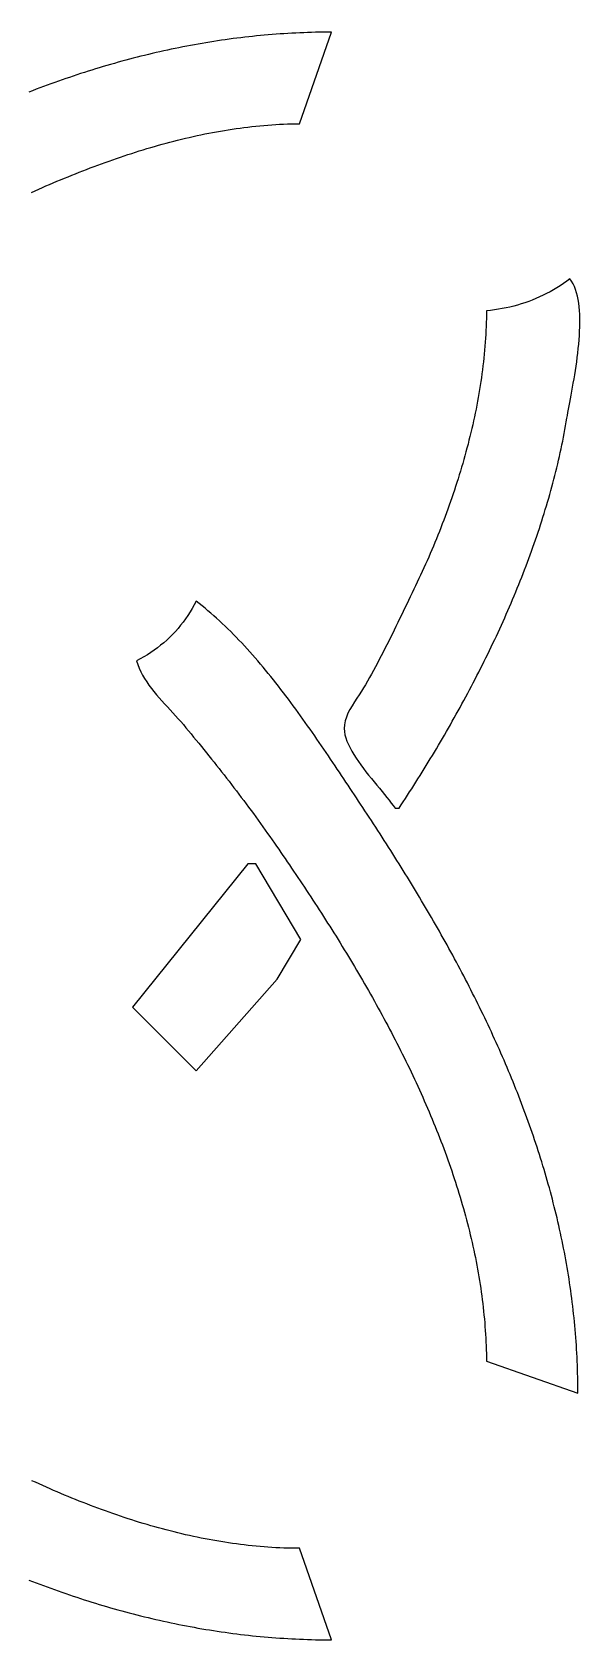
# Model space of a CAD drawing. Extents: x 0 to 2400, y 0 to 1800.
# Drawn here: x 1264.7 to 1402.5, y 881 to 1285 of the extents above; entities that cross this region are included whole.
import ezdxf

# ---------------------------------------------------------------- set-up
doc = ezdxf.new("R2010")
doc.units = 0
doc.layers.add('C7', color=7, linetype='CONTINUOUS')

msp = doc.modelspace()

# ---------------------------------------------------------------- linework, layer by layer
at = {"layer": 'C7'}
for points in [[(1264.5429, 1244.7429), (1265.4566, 1245.1469), (1266.3719, 1245.5485), (1267.2889, 1245.9477), (1268.2076, 1246.3443), (1269.1278, 1246.7383), (1270.0497, 1247.1295), (1270.9732, 1247.5179), (1271.8984, 1247.9033), (1272.8251, 1248.2858), (1273.7534, 1248.665), (1274.6833, 1249.0411), (1275.6148, 1249.4138), (1276.5478, 1249.7831), (1277.4824, 1250.1489), (1278.4185, 1250.511), (1279.3562, 1250.8694), (1280.2954, 1251.224), (1281.236, 1251.5747), (1282.1782, 1251.9214), (1283.1219, 1252.264), (1284.0671, 1252.6024), (1285.0138, 1252.9364), (1285.9619, 1253.2661), (1286.9114, 1253.5913), (1287.8625, 1253.9118), (1288.8149, 1254.2277), (1289.7688, 1254.5388), (1290.7241, 1254.845), (1291.6808, 1255.1462), (1292.6389, 1255.4423), (1293.5984, 1255.7333), (1294.5593, 1256.019), (1295.5215, 1256.2993), (1296.4851, 1256.5741), (1297.4501, 1256.8433), (1298.4164, 1257.1069), (1299.384, 1257.3647), (1300.3529, 1257.6167), (1301.3232, 1257.8627), (1302.2948, 1258.1026), (1303.2676, 1258.3364), (1304.2417, 1258.5639), (1305.2172, 1258.7851), (1306.1938, 1258.9998), (1307.1718, 1259.208), (1308.151, 1259.4095), (1309.1314, 1259.6043), (1310.113, 1259.7923), (1311.0959, 1259.9733), (1312.0799, 1260.1473), (1313.0652, 1260.3141), (1314.0516, 1260.4737), (1315.0393, 1260.626), (1316.0281, 1260.7709), (1317.018, 1260.9083), (1318.0091, 1261.038), (1319.0014, 1261.1601), (1319.9947, 1261.2743), (1320.9892, 1261.3806), (1321.9848, 1261.4789), (1322.9816, 1261.5691), (1323.9794, 1261.651), (1324.9782, 1261.7247), (1325.9782, 1261.79), (1326.9792, 1261.8468), (1327.9813, 1261.895), (1328.9844, 1261.9345), (1329.9886, 1261.9653), (1330.9938, 1261.9871), (1332, 1262), (1340, 1285), (1339.001, 1284.9972), (1338.0027, 1284.9891), (1337.0053, 1284.9756), (1336.0086, 1284.9568), (1335.0127, 1284.9326), (1334.0176, 1284.9031), (1333.0233, 1284.8684), (1332.0297, 1284.8283), (1331.037, 1284.7831), (1330.0451, 1284.7326), (1329.0541, 1284.6769), (1328.0638, 1284.616), (1327.0744, 1284.55), (1326.0858, 1284.4788), (1325.0981, 1284.4025), (1324.1112, 1284.3212), (1323.1252, 1284.2348), (1322.14, 1284.1433), (1321.1557, 1284.0469), (1320.1723, 1283.9454), (1319.1898, 1283.839), (1318.2081, 1283.7276), (1317.2274, 1283.6113), (1316.2475, 1283.4901), (1315.2686, 1283.364), (1314.2905, 1283.233), (1313.3134, 1283.0972), (1312.3372, 1282.9566), (1311.362, 1282.8112), (1310.3876, 1282.6611), (1309.4142, 1282.5062), (1308.4418, 1282.3465), (1307.4703, 1282.1822), (1306.4998, 1282.0132), (1305.5302, 1281.8395), (1304.5617, 1281.6612), (1303.594, 1281.4783), (1302.6274, 1281.2908), (1301.6618, 1281.0987), (1300.6972, 1280.9021), (1299.7335, 1280.701), (1298.7709, 1280.4953), (1297.8093, 1280.2852), (1296.8487, 1280.0707), (1295.8892, 1279.8517), (1294.9307, 1279.6283), (1293.9732, 1279.4005), (1293.0167, 1279.1683), (1292.0614, 1278.9318), (1291.107, 1278.691), (1290.1538, 1278.4459), (1289.2016, 1278.1966), (1288.2505, 1277.9429), (1287.3004, 1277.6851), (1286.3515, 1277.423), (1285.4037, 1277.1568), (1284.4569, 1276.8864), (1283.5113, 1276.6119), (1282.5668, 1276.3332), (1281.6234, 1276.0505), (1280.6811, 1275.7637), (1279.7399, 1275.4728), (1278.7999, 1275.1779), (1277.8611, 1274.879), (1276.9233, 1274.5762), (1275.9868, 1274.2693), (1275.0514, 1273.9586), (1274.1172, 1273.6439), (1273.1841, 1273.3254), (1272.2522, 1273.0029), (1271.3216, 1272.6767), (1270.3921, 1272.3466), (1269.4638, 1272.0127), (1268.5367, 1271.675), (1267.6108, 1271.3336), (1266.6861, 1270.9885), (1265.7627, 1270.6396), (1264.8405, 1270.2871), (1263.9195, 1269.9309)], [(1343.2128, 1110), (1343.2727, 1109.2373), (1343.4136, 1108.4541), (1343.6299, 1107.6526), (1343.9159, 1106.8351), (1344.266, 1106.0038), (1344.6745, 1105.1611), (1345.1357, 1104.3092), (1345.6439, 1103.4504), (1346.1936, 1102.587), (1346.779, 1101.7211), (1347.3945, 1100.8553), (1348.0344, 1099.9916), (1348.6931, 1099.1324), (1349.3649, 1098.2799), (1350.0441, 1097.4365), (1350.7251, 1096.6044), (1351.4022, 1095.7859), (1352.0698, 1094.9832), (1352.7221, 1094.1987), (1353.3536, 1093.4345), (1353.9586, 1092.6931), (1354.5314, 1091.9767), (1355.0663, 1091.2875), (1355.5577, 1090.6278), (1356, 1090), (1357, 1090), (1357.5335, 1090.8085), (1358.0661, 1091.6197), (1358.5975, 1092.4336), (1359.1277, 1093.2502), (1359.6568, 1094.0693), (1360.1846, 1094.8911), (1360.7111, 1095.7154), (1361.2363, 1096.5423), (1361.7601, 1097.3717), (1362.2824, 1098.2036), (1362.8033, 1099.038), (1363.3227, 1099.8748), (1363.8405, 1100.7141), (1364.3567, 1101.5557), (1364.8712, 1102.3998), (1365.3841, 1103.2462), (1365.8952, 1104.0949), (1366.4045, 1104.9459), (1366.912, 1105.7993), (1367.4176, 1106.6548), (1367.9212, 1107.5127), (1368.4229, 1108.3727), (1368.9226, 1109.2349), (1369.4202, 1110.0993), (1369.9157, 1110.9658), (1370.4091, 1111.8345), (1370.9003, 1112.7052), (1371.3892, 1113.578), (1371.8759, 1114.4529), (1372.3602, 1115.3298), (1372.8421, 1116.2087), (1373.3216, 1117.0895), (1373.7987, 1117.9723), (1374.2732, 1118.8571), (1374.7452, 1119.7437), (1375.2146, 1120.6322), (1375.6813, 1121.5226), (1376.1453, 1122.4148), (1376.6066, 1123.3088), (1377.0652, 1124.2046), (1377.5208, 1125.1022), (1377.9737, 1126.0015), (1378.4236, 1126.9025), (1378.8705, 1127.8052), (1379.3144, 1128.7095), (1379.7553, 1129.6155), (1380.1931, 1130.5232), (1380.6277, 1131.4324), (1381.0592, 1132.3432), (1381.4874, 1133.2555), (1381.9123, 1134.1693), (1382.3339, 1135.0847), (1382.7522, 1136.0015), (1383.167, 1136.9198), (1383.5784, 1137.8395), (1383.9862, 1138.7606), (1384.3905, 1139.6831), (1384.7913, 1140.6069), (1385.1883, 1141.5321), (1385.5817, 1142.4586), (1385.9714, 1143.3863), (1386.3573, 1144.3153), (1386.7394, 1145.2456), (1387.1176, 1146.1771), (1387.4919, 1147.1097), (1387.8622, 1148.0436), (1388.2285, 1148.9785), (1388.5908, 1149.9146), (1388.949, 1150.8518), (1389.3031, 1151.79), (1389.653, 1152.7293), (1389.9986, 1153.6696), (1390.34, 1154.6109), (1390.6771, 1155.5532), (1391.0098, 1156.4964), (1391.3381, 1157.4406), (1391.6619, 1158.3856), (1391.9813, 1159.3316), (1392.2961, 1160.2784), (1392.6063, 1161.226), (1392.9119, 1162.1744), (1393.2128, 1163.1236), (1393.509, 1164.0736), (1393.8004, 1165.0243), (1394.087, 1165.9757), (1394.3688, 1166.9278), (1394.6456, 1167.8806), (1394.9175, 1168.834), (1395.1844, 1169.7881), (1395.4463, 1170.7427), (1395.7031, 1171.6979), (1395.9547, 1172.6536), (1396.2012, 1173.6098), (1396.4425, 1174.5666), (1396.6785, 1175.5238), (1396.9092, 1176.4815), (1397.1345, 1177.4396), (1397.3544, 1178.3981), (1397.5689, 1179.357), (1397.7779, 1180.3162), (1397.9814, 1181.2758), (1398.1793, 1182.2356), (1398.3715, 1183.1958), (1398.5581, 1184.1562), (1398.739, 1185.1168), (1398.9141, 1186.0777), (1399.0834, 1187.0387), (1399.2469, 1188), (1399.368, 1188.7076), (1399.5018, 1189.4611), (1399.6469, 1190.2575), (1399.8016, 1191.0942), (1399.9643, 1191.9684), (1400.1335, 1192.8772), (1400.3076, 1193.8178), (1400.485, 1194.7875), (1400.6641, 1195.7835), (1400.8435, 1196.8029), (1401.0214, 1197.843), (1401.1964, 1198.9011), (1401.3668, 1199.9742), (1401.5311, 1201.0596), (1401.6877, 1202.1545), (1401.835, 1203.2562), (1401.9715, 1204.3618), (1402.0956, 1205.4685), (1402.2056, 1206.5736), (1402.3001, 1207.6743), (1402.3775, 1208.7677), (1402.4362, 1209.8511), (1402.4745, 1210.9216), (1402.491, 1211.9766), (1402.4841, 1213.0131), (1402.4521, 1214.0285), (1402.3936, 1215.0198), (1402.3069, 1215.9844), (1402.1905, 1216.9194), (1402.0428, 1217.8221), (1401.8622, 1218.6896), (1401.6471, 1219.5191), (1401.3961, 1220.3079), (1401.1074, 1221.0532), (1400.7795, 1221.7522), (1400.4109, 1222.402), (1400, 1223)], [(1400, 1223), (1399.1882, 1222.4074), (1398.3662, 1221.8363), (1397.534, 1221.2867), (1396.6918, 1220.7588), (1395.8398, 1220.2527), (1394.9781, 1219.7684), (1394.1069, 1219.3062), (1393.2264, 1218.8661), (1392.3366, 1218.4483), (1391.4378, 1218.0528), (1390.53, 1217.6799), (1389.6136, 1217.3295), (1388.6885, 1217.0018), (1387.755, 1216.6969), (1386.8133, 1216.415), (1385.8634, 1216.1562), (1384.9055, 1215.9206), (1383.9399, 1215.7082), (1382.9666, 1215.5193), (1381.9858, 1215.3538), (1380.9976, 1215.2121), (1380.0023, 1215.0941), (1379, 1215), (1378.9876, 1214.0095), (1378.9669, 1213.0188), (1378.938, 1212.0278), (1378.901, 1211.0368), (1378.8558, 1210.0456), (1378.8027, 1209.0544), (1378.7416, 1208.0632), (1378.6726, 1207.0721), (1378.5959, 1206.081), (1378.5114, 1205.0901), (1378.4193, 1204.0993), (1378.3195, 1203.1088), (1378.2123, 1202.1186), (1378.0976, 1201.1287), (1377.9756, 1200.1392), (1377.8463, 1199.1501), (1377.7097, 1198.1614), (1377.566, 1197.1733), (1377.4152, 1196.1857), (1377.2574, 1195.1988), (1377.0927, 1194.2125), (1376.9211, 1193.2269), (1376.7427, 1192.2421), (1376.5575, 1191.2581), (1376.3658, 1190.2749), (1376.1674, 1189.2926), (1375.9625, 1188.3112), (1375.7512, 1187.3308), (1375.5336, 1186.3515), (1375.3096, 1185.3732), (1375.0794, 1184.3961), (1374.8431, 1183.4202), (1374.6007, 1182.4454), (1374.3523, 1181.472), (1374.0979, 1180.4998), (1373.8377, 1179.5291), (1373.5717, 1178.5597), (1373.3, 1177.5918), (1373.0226, 1176.6254), (1372.7396, 1175.6605), (1372.4511, 1174.6973), (1372.1572, 1173.7357), (1371.858, 1172.7758), (1371.5534, 1171.8176), (1371.2437, 1170.8612), (1370.9287, 1169.9067), (1370.6087, 1168.954), (1370.2837, 1168.0033), (1369.9538, 1167.0545), (1369.619, 1166.1078), (1369.2794, 1165.1631), (1368.9351, 1164.2206), (1368.5861, 1163.2802), (1368.2326, 1162.342), (1367.8746, 1161.4061), (1367.5121, 1160.4725), (1367.1453, 1159.5413), (1366.7742, 1158.6124), (1366.3988, 1157.686), (1366.0194, 1156.7621), (1365.6358, 1155.8408), (1365.2482, 1154.922), (1364.8568, 1154.0059), (1364.4614, 1153.0924), (1364.0623, 1152.1817), (1363.6594, 1151.2738), (1363.2529, 1150.3687), (1362.8429, 1149.4664), (1362.4293, 1148.5671), (1362.0123, 1147.6707), (1361.592, 1146.7774), (1361.1683, 1145.8871), (1360.7415, 1145)], [(1360.7414, 1145), (1360.2919, 1144.0698), (1359.8428, 1143.1388), (1359.3939, 1142.2071), (1358.945, 1141.275), (1358.4957, 1140.3426), (1358.046, 1139.4101), (1357.5954, 1138.4776), (1357.1439, 1137.5454), (1356.6911, 1136.6135), (1356.2368, 1135.6823), (1355.7808, 1134.7517), (1355.3228, 1133.8221), (1354.8627, 1132.8935), (1354.4001, 1131.9662), (1353.9348, 1131.0404), (1353.4666, 1130.1161), (1352.9953, 1129.1937), (1352.5206, 1128.2731), (1352.0422, 1127.3547), (1351.56, 1126.4386), (1351.0737, 1125.525), (1350.5831, 1124.614), (1350.0879, 1123.7058), (1349.5879, 1122.8007), (1349.0828, 1121.8986), (1348.5725, 1121), (1348.0889, 1120.1979), (1347.5472, 1119.3606), (1346.9668, 1118.4924), (1346.367, 1117.5977), (1345.7675, 1116.6808), (1345.1877, 1115.7458), (1344.6471, 1114.7972), (1344.1651, 1113.8393), (1343.7612, 1112.8763), (1343.4548, 1111.9125), (1343.2656, 1110.9523), (1343.2129, 1110)], [(1306, 1142), (1305.514, 1141.0821), (1305.0028, 1140.1821), (1304.4666, 1139.3003), (1303.9059, 1138.4373), (1303.3211, 1137.5933), (1302.7125, 1136.7687), (1302.0806, 1135.964), (1301.4257, 1135.1795), (1300.7482, 1134.4156), (1300.0485, 1133.6728), (1299.3271, 1132.9513), (1298.5842, 1132.2517), (1297.8204, 1131.5742), (1297.0359, 1130.9193), (1296.2312, 1130.2874), (1295.4066, 1129.6788), (1294.5626, 1129.094), (1293.6996, 1128.5333), (1292.8178, 1127.9971), (1291.9178, 1127.4859), (1291, 1127), (1291.2935, 1126.0725), (1291.6447, 1125.1654), (1292.0491, 1124.2774), (1292.5022, 1123.4075), (1292.9996, 1122.5545), (1293.5368, 1121.7171), (1294.1095, 1120.8944), (1294.7131, 1120.085), (1295.3432, 1119.2879), (1295.9954, 1118.5019), (1296.6652, 1117.7259), (1297.3482, 1116.9587), (1298.0399, 1116.1992), (1298.7359, 1115.4461), (1299.4317, 1114.6984), (1300.123, 1113.9549), (1300.8052, 1113.2145), (1301.4739, 1112.476), (1302.1247, 1111.7382), (1302.7531, 1111)], [(1347.3333, 1091), (1346.8141, 1091.779), (1346.2919, 1092.5638), (1345.7668, 1093.3539), (1345.2387, 1094.1491), (1344.7076, 1094.9491), (1344.1734, 1095.7537), (1343.6362, 1096.5625), (1343.096, 1097.3753), (1342.5526, 1098.1919), (1342.0062, 1099.0119), (1341.4567, 1099.8352), (1340.904, 1100.6613), (1340.3483, 1101.49), (1339.7893, 1102.3211), (1339.2272, 1103.1543), (1338.6619, 1103.9893), (1338.0935, 1104.8259), (1337.5218, 1105.6637), (1336.9469, 1106.5025), (1336.3687, 1107.342), (1335.7873, 1108.1819), (1335.2026, 1109.0221), (1334.6146, 1109.8621), (1334.0233, 1110.7017), (1333.4287, 1111.5407), (1332.8308, 1112.3788), (1332.2295, 1113.2157), (1331.6248, 1114.051), (1331.0167, 1114.8847), (1330.4053, 1115.7163), (1329.7904, 1116.5457), (1329.1721, 1117.3724), (1328.5504, 1118.1963), (1327.9252, 1119.0171), (1327.2966, 1119.8346), (1326.6644, 1120.6483), (1326.0287, 1121.4581), (1325.3895, 1122.2637), (1324.7468, 1123.0649), (1324.1005, 1123.8612), (1323.4507, 1124.6526), (1322.7973, 1125.4386), (1322.1403, 1126.219), (1321.4796, 1126.9936), (1320.8153, 1127.7621), (1320.1474, 1128.5242), (1319.4759, 1129.2796), (1318.8006, 1130.028), (1318.1217, 1130.7692), (1317.439, 1131.503), (1316.7527, 1132.2289), (1316.0625, 1132.9469), (1315.3687, 1133.6565), (1314.6711, 1134.3575), (1313.9696, 1135.0496), (1313.2644, 1135.7326), (1312.5554, 1136.4062), (1311.8425, 1137.0701), (1311.1258, 1137.7241), (1310.4053, 1138.3678), (1309.6808, 1139.001), (1308.9525, 1139.6235), (1308.2203, 1140.2349), (1307.4841, 1140.8349), (1306.744, 1141.4234), (1306, 1142)], [(1302.753, 1111), (1303.4045, 1110.217), (1304.0547, 1109.4332), (1304.7035, 1108.6485), (1305.351, 1107.8628), (1305.997, 1107.0761), (1306.6416, 1106.2884), (1307.2847, 1105.4996), (1307.9262, 1104.7098), (1308.5662, 1103.9188), (1309.2046, 1103.1266), (1309.8413, 1102.3332), (1310.4764, 1101.5386), (1311.1097, 1100.7427), (1311.7412, 1099.9455), (1312.371, 1099.1469), (1312.9989, 1098.3469), (1313.625, 1097.5455), (1314.2492, 1096.7427), (1314.8714, 1095.9383), (1315.4916, 1095.1325), (1316.1098, 1094.325), (1316.726, 1093.5159), (1317.34, 1092.7052), (1317.952, 1091.8928), (1318.5618, 1091.0787), (1319.1693, 1090.2629), (1319.7747, 1089.4452), (1320.3777, 1088.6258), (1320.9784, 1087.8044), (1321.5768, 1086.9812), (1322.1728, 1086.1561), (1322.7664, 1085.3289), (1323.3575, 1084.4998), (1323.9461, 1083.6686), (1324.5322, 1082.8353), (1325.1157, 1082), (1325.6538, 1081.2258), (1326.1922, 1080.4493), (1326.7308, 1079.6704), (1327.2696, 1078.8891), (1327.8085, 1078.1055), (1328.3474, 1077.3196), (1328.8863, 1076.5313), (1329.4252, 1075.7408), (1329.9639, 1074.948), (1330.5025, 1074.1528), (1331.0408, 1073.3555), (1331.5789, 1072.5559), (1332.1166, 1071.754), (1332.654, 1070.95), (1333.1909, 1070.1437), (1333.7273, 1069.3353), (1334.2632, 1068.5247), (1334.7984, 1067.7119), (1335.3331, 1066.897), (1335.867, 1066.0799), (1336.4001, 1065.2608), (1336.9324, 1064.4395), (1337.4639, 1063.6162), (1337.9944, 1062.7908), (1338.524, 1061.9633), (1339.0525, 1061.1338), (1339.5799, 1060.3022), (1340.1062, 1059.4687), (1340.6313, 1058.6331), (1341.1551, 1057.7956), (1341.6776, 1056.9561), (1342.1988, 1056.1146), (1342.7185, 1055.2712), (1343.2368, 1054.4258), (1343.7536, 1053.5786), (1344.2688, 1052.7294), (1344.7824, 1051.8784), (1345.2942, 1051.0255), (1345.8044, 1050.1707), (1346.3127, 1049.3141), (1346.8193, 1048.4557), (1347.3239, 1047.5954), (1347.8265, 1046.7334), (1348.3272, 1045.8696), (1348.8258, 1045.004), (1349.3222, 1044.1366), (1349.8165, 1043.2675), (1350.3086, 1042.3967), (1350.7984, 1041.5242), (1351.2859, 1040.6499), (1351.7709, 1039.774), (1352.2536, 1038.8964), (1352.7337, 1038.0172), (1353.2113, 1037.1363), (1353.6863, 1036.2538), (1354.1587, 1035.3697), (1354.6283, 1034.4839), (1355.0952, 1033.5966), (1355.5592, 1032.7078), (1356.0204, 1031.8173), (1356.4786, 1030.9254), (1356.9339, 1030.0319), (1357.3861, 1029.1369), (1357.8352, 1028.2404), (1358.2812, 1027.3424), (1358.724, 1026.4429), (1359.1636, 1025.542), (1359.5998, 1024.6397), (1360.0327, 1023.7359), (1360.4622, 1022.8307), (1360.8882, 1021.9241), (1361.3107, 1021.0162), (1361.7296, 1020.1069), (1362.1448, 1019.1962), (1362.5564, 1018.2841), (1362.9643, 1017.3708), (1363.3684, 1016.4561), (1363.7686, 1015.5402), (1364.1649, 1014.6229), (1364.5572, 1013.7044), (1364.9456, 1012.7847), (1365.3299, 1011.8637), (1365.7101, 1010.9415), (1366.0861, 1010.018), (1366.4578, 1009.0934), (1366.8253, 1008.1676), (1367.1885, 1007.2406), (1367.5473, 1006.3125), (1367.9016, 1005.3832), (1368.2515, 1004.4528), (1368.5968, 1003.5213), (1368.9374, 1002.5887), (1369.2735, 1001.6551), (1369.6048, 1000.7203), (1369.9314, 999.7845), (1370.2531, 998.8477), (1370.57, 997.9098), (1370.8819, 996.971), (1371.1888, 996.0311), (1371.4908, 995.0903), (1371.7876, 994.1484), (1372.0793, 993.2057), (1372.3658, 992.262), (1372.647, 991.3174), (1372.9229, 990.3718), (1373.1935, 989.4254), (1373.4586, 988.4781), (1373.7183, 987.5299), (1373.9725, 986.5809), (1374.2211, 985.6311), (1374.464, 984.6804), (1374.7013, 983.7289), (1374.9328, 982.7766), (1375.1586, 981.8236), (1375.3785, 980.8697), (1375.5924, 979.9152), (1375.8005, 978.9598), (1376.0025, 978.0038), (1376.1985, 977.0471), (1376.3883, 976.0896), (1376.572, 975.1315), (1376.7494, 974.1727), (1376.9206, 973.2133), (1377.0854, 972.2532), (1377.2439, 971.2926), (1377.3959, 970.3313), (1377.5414, 969.3694), (1377.6804, 968.4069), (1377.8127, 967.4439), (1377.9384, 966.4803), (1378.0574, 965.5162), (1378.1696, 964.5515), (1378.275, 963.5864), (1378.3735, 962.6208), (1378.4651, 961.6546), (1378.5498, 960.6881), (1378.6273, 959.721), (1378.6978, 958.7536), (1378.7612, 957.7857), (1378.8173, 956.8174), (1378.8662, 955.8487), (1378.9078, 954.8797), (1378.942, 953.9102), (1378.9688, 952.9405), (1378.9881, 951.9704), (1379, 951), (1402, 943), (1401.9972, 944.009), (1401.9888, 945.0166), (1401.9749, 946.0228), (1401.9554, 947.0274), (1401.9305, 948.0307), (1401.9002, 949.0324), (1401.8643, 950.0328), (1401.8231, 951.0316), (1401.7765, 952.0291), (1401.7245, 953.0251), (1401.6673, 954.0196), (1401.6047, 955.0128), (1401.5368, 956.0045), (1401.4637, 956.9948), (1401.3854, 957.9837), (1401.3019, 958.9712), (1401.2132, 959.9572), (1401.1194, 960.9419), (1401.0205, 961.9252), (1400.9166, 962.9071), (1400.8075, 963.8875), (1400.6934, 964.8666), (1400.5744, 965.8444), (1400.4503, 966.8207), (1400.3214, 967.7957), (1400.1875, 968.7693), (1400.0487, 969.7415), (1399.905, 970.7123), (1399.7566, 971.6819), (1399.6033, 972.65), (1399.4452, 973.6168), (1399.2824, 974.5823), (1399.1148, 975.5464), (1398.9426, 976.5092), (1398.7657, 977.4706), (1398.5841, 978.4308), (1398.398, 979.3896), (1398.2072, 980.347), (1398.0119, 981.3032), (1397.812, 982.258), (1397.6077, 983.2116), (1397.3988, 984.1638), (1397.1855, 985.1147), (1396.9678, 986.0644), (1396.7457, 987.0127), (1396.5192, 987.9598), (1396.2884, 988.9056), (1396.0533, 989.8501), (1395.8138, 990.7933), (1395.5701, 991.7352), (1395.3222, 992.6759), (1395.0701, 993.6153), (1394.8138, 994.5535), (1394.5533, 995.4904), (1394.2887, 996.4261), (1394.02, 997.3605), (1393.7473, 998.2936), (1393.4705, 999.2256), (1393.1897, 1000.1563), (1392.9049, 1001.0857), (1392.6161, 1002.014), (1392.3234, 1002.941), (1392.0269, 1003.8668), (1391.7264, 1004.7913), (1391.4221, 1005.7147), (1391.1139, 1006.6369), (1390.802, 1007.5578), (1390.4862, 1008.4776), (1390.1668, 1009.3962), (1389.8436, 1010.3136), (1389.5168, 1011.2298), (1389.1862, 1012.1448), (1388.8521, 1013.0586), (1388.5143, 1013.9713), (1388.173, 1014.8828), (1387.8281, 1015.7931), (1387.4797, 1016.7023), (1387.1278, 1017.6103), (1386.7724, 1018.5172), (1386.4136, 1019.4229), (1386.0514, 1020.3275), (1385.6858, 1021.2309), (1385.3168, 1022.1332), (1384.9445, 1023.0344), (1384.5689, 1023.9344), (1384.19, 1024.8333), (1383.8079, 1025.7311), (1383.4225, 1026.6278), (1383.034, 1027.5234), (1382.6422, 1028.4178), (1382.2474, 1029.3112), (1381.8494, 1030.2035), (1381.4483, 1031.0946), (1381.0442, 1031.9847), (1380.6371, 1032.8737), (1380.2269, 1033.7616), (1379.8138, 1034.6484), (1379.3977, 1035.5342), (1378.9787, 1036.4188), (1378.5568, 1037.3025), (1378.132, 1038.185), (1377.7044, 1039.0665), (1377.274, 1039.9469), (1376.8407, 1040.8263), (1376.4048, 1041.7047), (1375.9661, 1042.582), (1375.5247, 1043.4583), (1375.0806, 1044.3335), (1374.6339, 1045.2077), (1374.1845, 1046.0809), (1373.7326, 1046.953), (1373.278, 1047.8242), (1372.821, 1048.6943), (1372.3614, 1049.5634), (1371.8994, 1050.4315), (1371.4349, 1051.2986), (1370.9679, 1052.1648), (1370.4986, 1053.0299), (1370.0269, 1053.894), (1369.5528, 1054.7572), (1369.0764, 1055.6193), (1368.5977, 1056.4805), (1368.1168, 1057.3408), (1367.6336, 1058.2), (1367.1482, 1059.0583), (1366.6606, 1059.9156), (1366.1708, 1060.772), (1365.6789, 1061.6275), (1365.185, 1062.4819), (1364.6889, 1063.3355), (1364.1908, 1064.1881), (1363.6907, 1065.0397), (1363.1886, 1065.8905), (1362.6845, 1066.7403), (1362.1784, 1067.5891), (1361.6705, 1068.4371), (1361.1607, 1069.2842), (1360.649, 1070.1303), (1360.1355, 1070.9755), (1359.6202, 1071.8199), (1359.1031, 1072.6633), (1358.5843, 1073.5058), (1358.0637, 1074.3475), (1357.5415, 1075.1883), (1357.0176, 1076.0281), (1356.492, 1076.8671), (1355.9648, 1077.7053), (1355.4361, 1078.5425), (1354.9058, 1079.3789), (1354.3739, 1080.2145), (1353.8406, 1081.0491), (1353.3058, 1081.883), (1352.7695, 1082.716), (1352.2319, 1083.5481), (1351.6928, 1084.3794), (1351.1524, 1085.2098), (1350.6106, 1086.0395), (1350.0675, 1086.8683), (1349.5231, 1087.6962), (1348.9775, 1088.5234), (1348.4306, 1089.3497), (1347.8826, 1090.1752), (1347.3334, 1091)], [(1319, 1076), (1290, 1040), (1306, 1024), (1326.3387, 1047), (1332.267, 1057), (1321, 1076), (1319, 1076)], [(1263.9156, 896.0241), (1264.8346, 895.6684), (1265.7548, 895.3163), (1266.6763, 894.9679), (1267.5989, 894.6233), (1268.5228, 894.2824), (1269.4479, 893.9453), (1270.3743, 893.612), (1271.3018, 893.2825), (1272.2305, 892.9568), (1273.1604, 892.635), (1274.0915, 892.3171), (1275.0238, 892.003), (1275.9573, 891.6929), (1276.892, 891.3868), (1277.8278, 891.0846), (1278.7649, 890.7864), (1279.7031, 890.4922), (1280.6424, 890.2021), (1281.583, 889.916), (1282.5247, 889.6339), (1283.4675, 889.356), (1284.4115, 889.0822), (1285.3567, 888.8126), (1286.303, 888.5471), (1287.2504, 888.2858), (1288.199, 888.0287), (1289.1487, 887.7758), (1290.0995, 887.5272), (1291.0515, 887.2828), (1292.0045, 887.0428), (1292.9587, 886.8071), (1293.914, 886.5757), (1294.8705, 886.3487), (1295.828, 886.126), (1296.7866, 885.9078), (1297.7464, 885.694), (1298.7072, 885.4847), (1299.6691, 885.2798), (1300.6321, 885.0794), (1301.5962, 884.8835), (1302.5614, 884.6922), (1303.5276, 884.5054), (1304.4949, 884.3232), (1305.4633, 884.1456), (1306.4328, 883.9727), (1307.4033, 883.8043), (1308.3748, 883.6407), (1309.3474, 883.4817), (1310.3211, 883.3275), (1311.2958, 883.178), (1312.2716, 883.0332), (1313.2484, 882.8932), (1314.2262, 882.758), (1315.2051, 882.6277), (1316.1849, 882.5022), (1317.1658, 882.3815), (1318.1478, 882.2658), (1319.1307, 882.1549), (1320.1146, 882.049), (1321.0996, 881.948), (1322.0855, 881.852), (1323.0725, 881.7611), (1324.0605, 881.6751), (1325.0494, 881.5941), (1326.0393, 881.5183), (1327.0302, 881.4475), (1328.0221, 881.3818), (1329.015, 881.3213), (1330.0089, 881.2659), (1331.0037, 881.2156), (1331.9995, 881.1706), (1332.9962, 881.1308), (1333.9939, 881.0962), (1334.9925, 881.0669), (1335.9921, 881.0428), (1336.9927, 881.0241), (1337.9942, 881.0107), (1338.9966, 881.0026), (1340, 881), (1332, 904), (1331.0045, 904.0045), (1330.0093, 904.0179), (1329.0142, 904.0401), (1328.0195, 904.0709), (1327.025, 904.1104), (1326.0309, 904.1583), (1325.0372, 904.2147), (1324.0439, 904.2794), (1323.051, 904.3523), (1322.0586, 904.4334), (1321.0667, 904.5226), (1320.0753, 904.6197), (1319.0845, 904.7248), (1318.0944, 904.8377), (1317.1048, 904.9583), (1316.116, 905.0866), (1315.1279, 905.2224), (1314.1405, 905.3657), (1313.1539, 905.5164), (1312.1681, 905.6744), (1311.1832, 905.8396), (1310.1992, 906.0119), (1309.2161, 906.1913), (1308.2339, 906.3777), (1307.2528, 906.571), (1306.2727, 906.771), (1305.2936, 906.9777), (1304.3156, 907.1911), (1303.3388, 907.411), (1302.3631, 907.6373), (1301.3886, 907.87), (1300.4154, 908.109), (1299.4434, 908.3542), (1298.4727, 908.6054), (1297.5034, 908.8627), (1296.5354, 909.126), (1295.5689, 909.3951), (1294.6038, 909.6699), (1293.6401, 909.9504), (1292.678, 910.2365), (1291.7174, 910.5282), (1290.7584, 910.8252), (1289.801, 911.1276), (1288.8452, 911.4352), (1287.8912, 911.748), (1286.9388, 912.0659), (1285.9882, 912.3888), (1285.0394, 912.7165), (1284.0924, 913.0491), (1283.1472, 913.3865), (1282.204, 913.7284), (1281.2627, 914.075), (1280.3233, 914.426), (1279.3859, 914.7814), (1278.4505, 915.1412), (1277.5172, 915.5051), (1276.586, 915.8732), (1275.657, 916.2453), (1274.7301, 916.6215), (1273.8054, 917.0014), (1272.8829, 917.3852), (1271.9627, 917.7727), (1271.0448, 918.1638), (1270.1292, 918.5585), (1269.216, 918.9566), (1268.3052, 919.358), (1267.3969, 919.7628), (1266.491, 920.1707), (1265.5876, 920.5818), (1264.6868, 920.9958)]]:
    msp.add_lwpolyline(points, dxfattribs=at)

doc.saveas('drawing.dxf')
